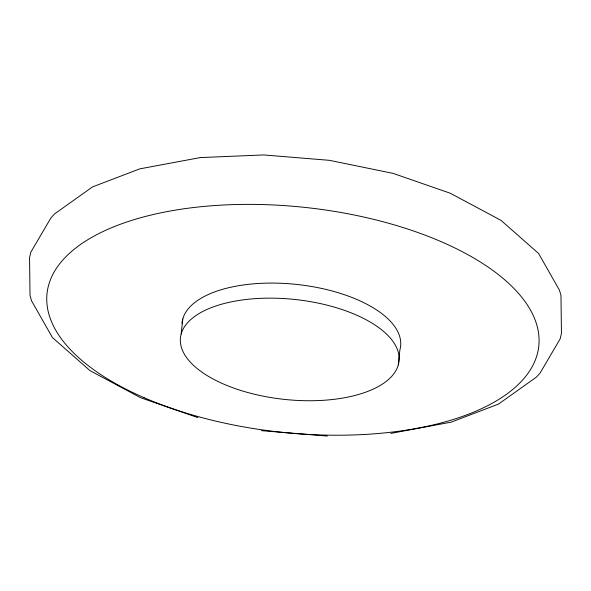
<?xml version="1.0" encoding="UTF-8"?>
<svg xmlns="http://www.w3.org/2000/svg" width="591" height="591" viewBox="0 0 591 591"><rect width="100%" height="100%" fill="white"/><g stroke="black" fill="none" stroke-linecap="round" stroke-linejoin="round"><path stroke-width="0.89" d="M181.186 333.967L182.796 318.904M398.29 364.92A109.904 50.235 6.1 0 0 247.334 299.349A109.904 50.235 6.1 0 0 223.59 384.061A109.904 50.235 6.1 0 0 398.29 364.92L399.893 349.857A109.904 50.235 6.1 0 0 300.317 284.84A109.904 50.235 6.1 0 0 182.013 323.211M390.814 433.402L451.228 422.137L498.501 404.089L536.347 377.147L539.96 373.268L560.157 338.872L561.45 333.42L560.977 295.544L559.47 290.225L538.608 253.487L501.005 220.369L450.327 193.257L393.148 173.399L329.483 160.331L263.667 154.938L200.186 157.598L139.772 168.863L92.499 186.911L54.653 213.853L51.04 217.732L30.843 252.128L29.55 257.58L30.023 295.456L31.53 300.775L52.392 337.513L89.995 370.631L140.673 397.743L197.852 417.601M261.517 430.669L327.333 436.062M144.078 397.691A247.289 113.036 6.1 0 0 537.145 354.622A247.289 113.036 6.1 0 0 197.49 207.086A247.289 113.036 6.1 0 0 144.078 397.691"/></g></svg>
